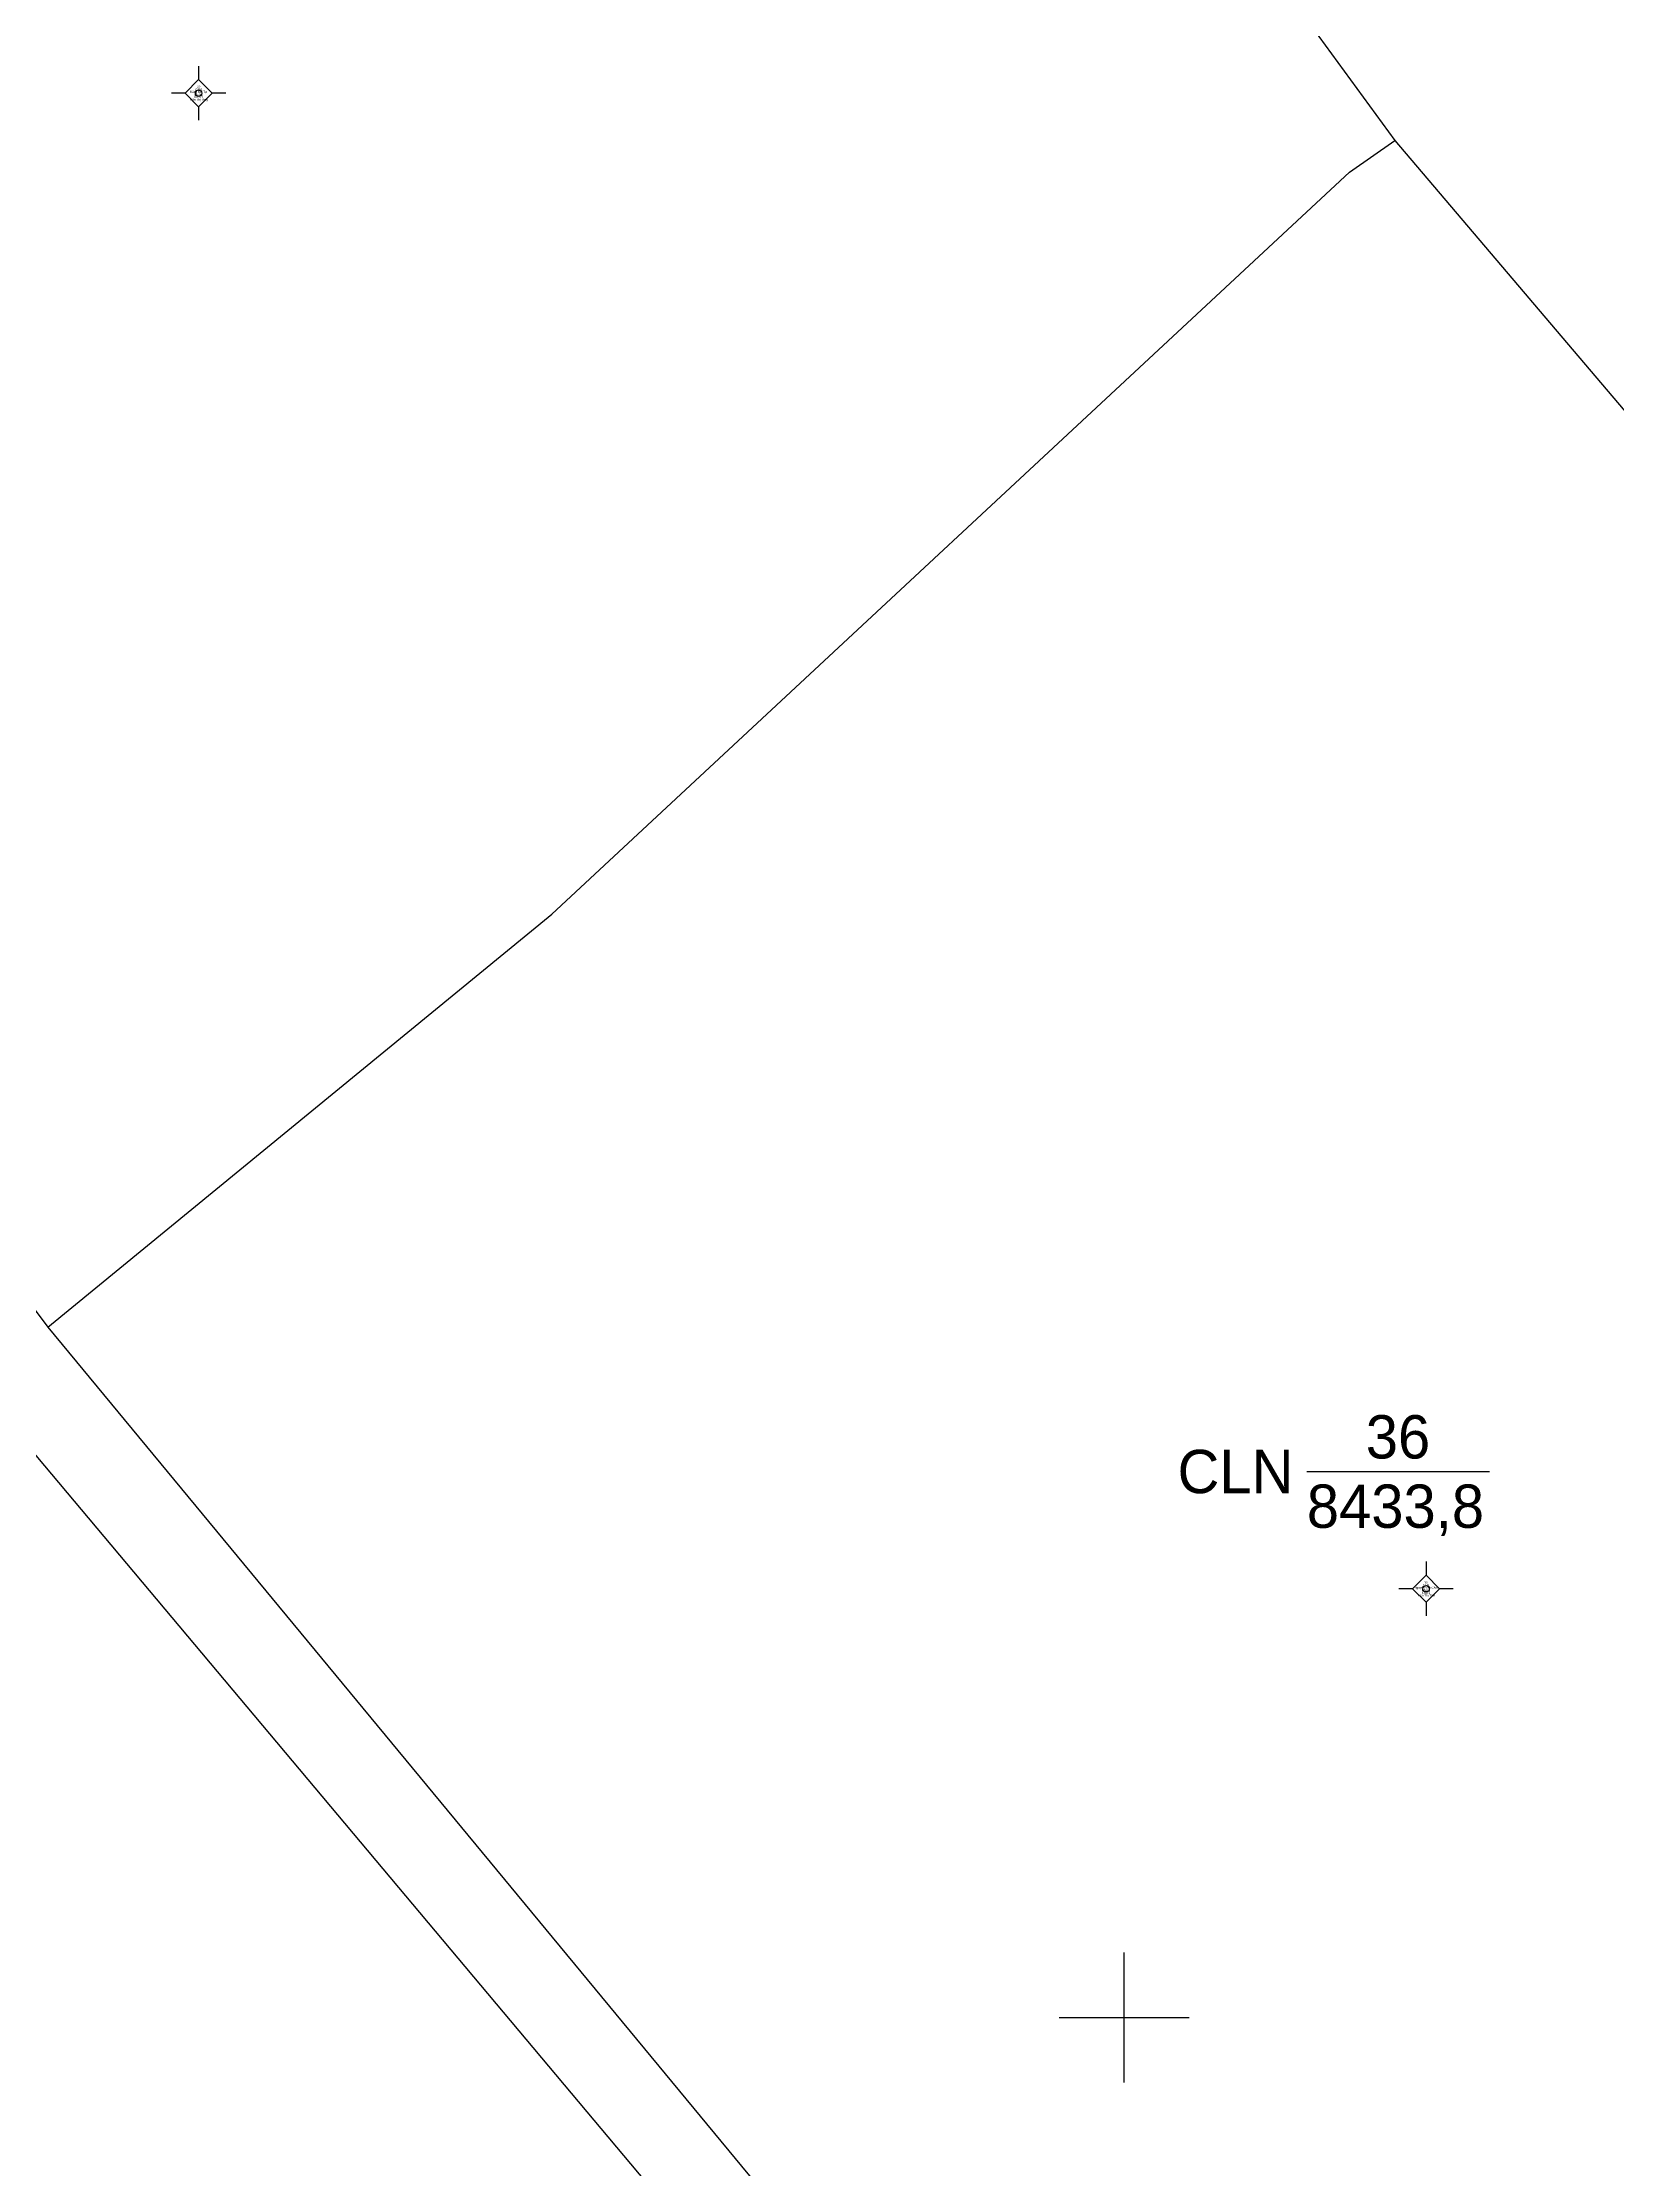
# Model space of a CAD drawing. Extents: x 549390 to 550118, y 1841259 to 1842146.
# Drawn here: x 549750.1 to 549822.8, y 1841593 to 1841691.1 of the extents above; entities that cross this region are included whole.
import ezdxf

# ---------------------------------------------------------------- set-up
doc = ezdxf.new("R2010")
doc.units = 0
for name, color, linetype in [('Level 10', 7, 'Continuous'), ('Level 11', 7, 'Continuous'), ('Level 13', 7, 'Continuous'), ('Level 15', 7, 'Continuous'), ('Level 2', 7, 'Continuous'), ('Level 23', 7, 'Continuous'), ('Level 4', 7, 'Continuous'), ('Level 63', 7, 'Continuous')]:
    doc.layers.add(name, color=color, linetype=linetype)

msp = doc.modelspace()

# ---------------------------------------------------------------- linework, layer by layer
at = {"layer": 'Level 10'}
for p, q in [((549808.4, 1841692.22), (549812.5, 1841686.61)), ((549812.5, 1841686.61), (549844.34, 1841649.12))]:
    msp.add_line(p, q, dxfattribs=at)
msp.add_lwpolyline([(549750.33, 1841631.86), (549773.59, 1841650.92), (549810.4, 1841685.16), (549812.5, 1841686.61)], dxfattribs=at)
at = {"layer": 'Level 11'}
for p, q in [((549757.292, 1841690.051), (549757.292, 1841689.426)), ((549756.667, 1841688.801), (549756.042, 1841688.801)), ((549757.292, 1841689.426), (549756.667, 1841688.801)), ((549756.667, 1841688.801), (549757.292, 1841688.176)), ((549757.917, 1841688.801), (549757.292, 1841689.426)), ((549757.292, 1841688.176), (549757.917, 1841688.801)), ((549758.542, 1841688.801), (549757.917, 1841688.801)), ((549757.292, 1841688.176), (549757.292, 1841687.551)), ((549813.936, 1841621.038), (549813.936, 1841620.413)), ((549813.936, 1841620.413), (549813.311, 1841619.788)), ((549814.561, 1841619.788), (549813.936, 1841620.413)), ((549813.311, 1841619.788), (549812.686, 1841619.788)), ((549813.311, 1841619.788), (549813.936, 1841619.163)), ((549813.936, 1841619.163), (549814.561, 1841619.788)), ((549813.936, 1841619.163), (549813.936, 1841618.538)), ((549815.186, 1841619.788), (549814.561, 1841619.788))]:
    msp.add_line(p, q, dxfattribs=at)
for centre in [(549757.291, 1841688.801), (549813.936, 1841619.788)]:
    msp.add_circle(centre, 0.15, dxfattribs=at)
at = {"layer": 'Level 13'}
msp.add_line((549808.43, 1841625.198), (549816.86, 1841625.198), dxfattribs=at)
at = {"layer": 'Level 23'}
for points in [[(549702.77, 1841692.28), (549739.33, 1841646.58), (549750.33, 1841631.86)], [(549793.41, 1841523.54), (549801.58, 1841532.05), (549815.51, 1841548.1), (549811.68, 1841552.23), (549747.36, 1841628.81), (549736.87, 1841644.21)], [(549750.33, 1841631.86), (549813.78, 1841555.14), (549816.45, 1841553.58), (549819.78, 1841553.89), (549822.85, 1841556.65), (549833.72, 1841567.36), (549852.9, 1841588.85), (549865.89, 1841601.34), (549872.94, 1841606.12), (549876.69, 1841610.23)]]:
    msp.add_lwpolyline(points, dxfattribs=at)
at = {"layer": 'Level 63'}
for points in [[(549800, 1841597), (549800, 1841603)], [(549797, 1841600), (549803, 1841600)]]:
    msp.add_lwpolyline(points, dxfattribs=at)

# ---------------------------------------------------------------- texts
at = {"layer": 'Level 13'}
msp.add_text('36', height=2, rotation=360, dxfattribs=at).set_placement((549811.154, 1841625.798))
at = {"layer": 'Level 15'}
for s, height, p in [('Đặng Đại Tự', 0.10002, (549756.895, 1841688.81)), ('Khối 1', 0.1, (549757.097, 1841688.69)), ('Khối 1', 0.1, (549757.097, 1841688.57)), ('CLN', 0.1, (549757.15, 1841688.93)), ('29', 0.1, (549757.218, 1841689.05)), ('Trần Thị Thuỷ', 0.10002, (549756.866, 1841688.45)), ('CLN', 0.1, (549813.79, 1841619.91)), ('36', 0.1, (549813.857, 1841620.03)), ('Nguyễn Văn Cảnh', 0.10002, (549813.393, 1841619.79)), ('Trần Thị Tâm', 0.10002, (549813.53, 1841619.43)), ('Khối 1', 0.1, (549813.737, 1841619.67)), ('Khối 1', 0.1, (549813.737, 1841619.55))]:
    msp.add_text(s, height=height, dxfattribs=at).set_placement(p)
at = {"layer": 'Level 2'}
msp.add_text('CLN', height=2, rotation=360, dxfattribs=at).set_placement((549802.468, 1841624.198))
at = {"layer": 'Level 4'}
msp.add_text('8433,8', height=2, rotation=360, dxfattribs=at).set_placement((549808.435, 1841622.598))

doc.saveas('drawing.dxf')
